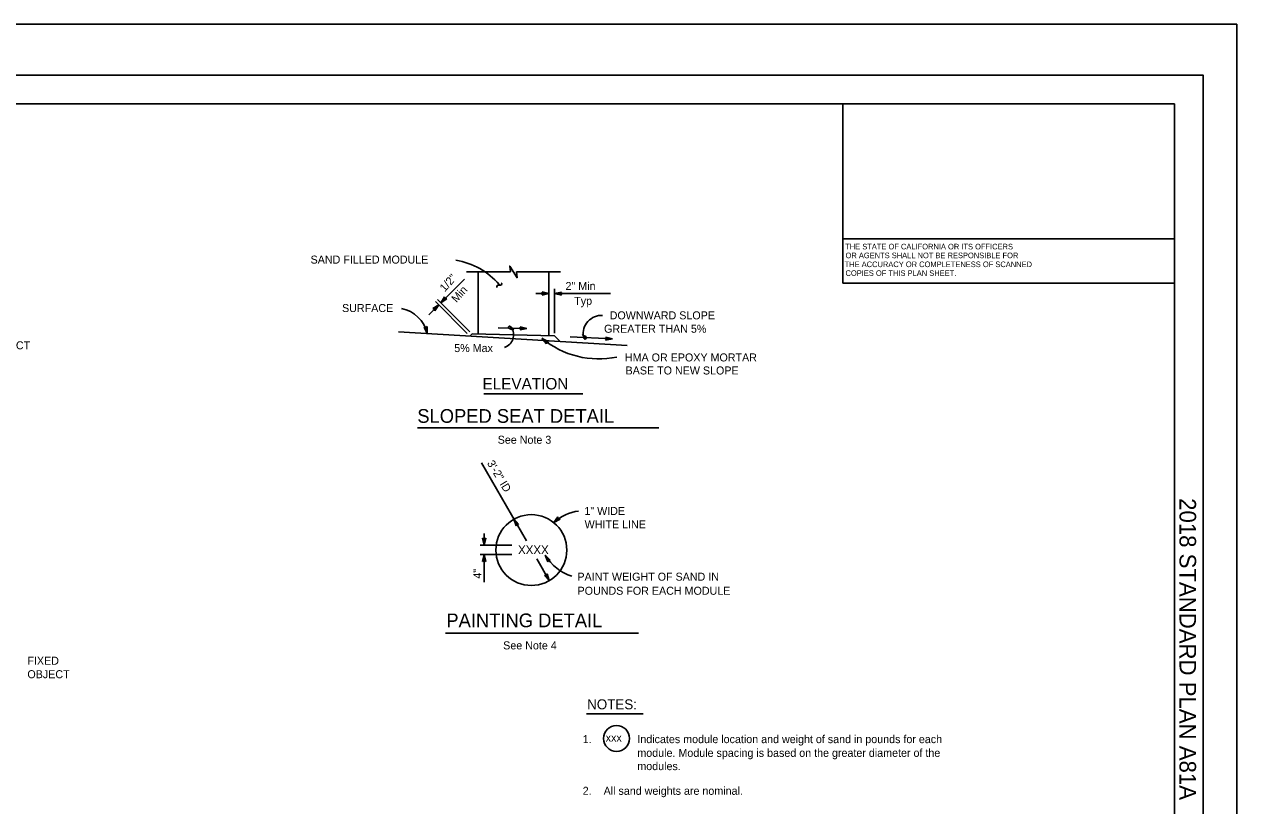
# Model space of a CAD drawing. Extents: x -894 to 866, y -476 to 714.
# Drawn here: x -194 to 866, y 30 to 714 of the extents above; entities that cross this region are included whole.
import ezdxf

# ---------------------------------------------------------------- set-up
doc = ezdxf.new("R2010")
doc.units = 0
for name, color, linetype in [('10 Sheet Format', 7, 'Continuous'), ('56 Stage 3 Anno', 7, 'Continuous'), ('57 Undefined', 7, 'Continuous'), ('60 Nongeo Data', 7, 'Continuous')]:
    doc.layers.add(name, color=color, linetype=linetype)

msp = doc.modelspace()

# ---------------------------------------------------------------- linework, layer by layer
at = {"layer": '10 Sheet Format'}
for p, q in [((836.6, 669), (836.6, 669)), ((-813.5, 644), (811.5, 644)), ((521.5, 487), (521.5, 643.9)), ((811.5, -406), (811.5, 644)), ((811.5, 525.9), (521.5, 525.9)), ((811.5, 487), (521.5, 487))]:
    msp.add_line(p, q, dxfattribs=at)
for points in [[(-894, 713.6), (866, 713.6), (866, -476.4), (-894, -476.4)], [(-863.4, 669), (836.6, 669), (836.6, -431), (-863.4, -431)], [(-863.4, 669), (836.6, 669), (836.6, -431), (-863.4, -431)]]:
    msp.add_lwpolyline(points, close=True, dxfattribs=at)
at = {"layer": '56 Stage 3 Anno'}
for p, q in [((170, 470), (190.7, 490.7)), ((253.1, 478), (264.6, 478)), ((259.4, 478), (258.6, 479.4)), ((258.6, 479.4), (258.6, 479.4)), ((258.6, 479.4), (264.6, 478)), ((264.6, 478), (258.6, 476.7)), ((258.6, 476.7), (259.4, 478)), ((258.8, 479), (263.2, 478)), ((263.2, 478), (258.8, 477)), ((261.8, 478), (259, 477.4)), ((259.1, 478.6), (261.8, 478)), ((259.2, 478.3), (260.5, 478)), ((260.5, 478), (259.3, 477.8)), ((264.6, 478), (264.6, 478)), ((269.6, 443.4), (269.6, 482)), ((269.6, 478), (275.6, 479.3)), ((269.6, 478), (318.3, 478)), ((275.6, 476.7), (269.6, 478)), ((269.6, 478), (269.6, 478)), ((271, 478), (275.4, 479)), ((275.4, 477), (271, 478)), ((272.4, 478), (275.2, 478.6)), ((275.2, 477.4), (272.4, 478)), ((273.7, 478), (275, 478.3)), ((275, 477.7), (273.7, 478)), ((275.6, 479.3), (274.8, 478)), ((274.8, 478), (275.6, 476.7)), ((275.6, 479.3), (275.6, 479.3)), ((159.5, 459.5), (168.2, 468.1)), ((163, 464.8), (168.2, 468.1)), ((163.4, 464.7), (167.2, 467.1)), ((168.2, 468.1), (164.8, 462.9)), ((167.2, 467.1), (164.8, 463.3)), ((193.2, 443.1), (165.3, 471)), ((195.4, 444.6), (167.2, 472.9)), ((168.2, 468.1), (168.2, 468.1)), ((170, 470), (173.3, 475.2)), ((175.2, 473.3), (170, 470)), ((170, 470), (170, 470)), ((171, 471), (173.4, 474.8)), ((174.8, 473.4), (171, 471)), ((172, 472), (173.6, 474.4)), ((174.4, 473.5), (172, 472)), ((173, 472.9), (173.6, 474)), ((174, 473.6), (173, 472.9)), ((173.3, 475.2), (173.3, 475.2)), ((173.3, 475.2), (173.7, 473.7)), ((173.7, 473.7), (175.2, 473.3)), ((175.2, 473.3), (175.2, 473.3)), ((258.6, 476.7), (258.6, 476.7)), ((275.6, 476.7), (275.6, 476.7)), ((164.5, 464.4), (163, 464.8)), ((163, 464.8), (163, 464.8)), ((163.8, 464.6), (166.2, 466.2)), ((164.2, 464.5), (165.2, 465.2)), ((164.8, 462.9), (164.5, 464.4)), ((166.2, 466.2), (164.6, 463.7)), ((165.2, 465.2), (164.6, 464.1)), ((164.8, 462.9), (164.8, 462.9)), ((158, 443.1), (155.4, 448.7)), ((155.4, 448.7), (155.4, 448.7)), ((155.4, 448.7), (156.9, 448.2)), ((157.7, 444.5), (155.8, 448.5)), ((157.4, 445.8), (156.2, 448.4)), ((157.1, 447.2), (156.6, 448.3)), ((156.9, 448.2), (158, 449.3)), ((157.1, 448.4), (157.1, 447.2)), ((157.4, 448.7), (157.4, 445.8)), ((157.7, 449), (157.7, 444.5)), ((158, 449.3), (158, 449.3)), ((158, 449.3), (158, 443.1)), ((220.1, 448), (245.3, 447.4)), ((240.1, 447.5), (239.3, 448.9)), ((239.3, 448.9), (239.3, 448.9)), ((239.3, 448.9), (245.3, 447.4)), ((239.3, 446.2), (240.1, 447.5)), ((245.3, 447.4), (239.3, 446.2)), ((239.3, 446.2), (239.3, 446.2)), ((239.5, 448.5), (243.9, 447.4)), ((243.9, 447.4), (239.5, 446.6)), ((242.5, 447.5), (239.7, 446.9)), ((239.8, 448.2), (242.5, 447.5)), ((239.9, 447.8), (241.2, 447.5)), ((241.2, 447.5), (239.9, 447.3)), ((245.3, 447.4), (245.3, 447.4)), ((158, 443.1), (158, 443.1)), ((262.4, 434), (258.5, 438.8)), ((258.5, 438.8), (258.5, 438.8)), ((258.5, 438.8), (264.1, 436.1)), ((262.5, 434.5), (259.6, 437.9)), ((259.6, 437.9), (263.7, 436)), ((262.5, 434.9), (260.7, 437.1)), ((260.7, 437.1), (263.3, 435.8)), ((262.6, 435.3), (261.8, 436.2)), ((261.8, 436.2), (262.9, 435.7)), ((262.6, 435.6), (262.4, 434)), ((264.1, 436.1), (262.6, 435.6)), ((264.1, 436.1), (264.1, 436.1)), ((283.1, 440.1), (320.2, 438.3)), ((314.1, 437.3), (315, 438.5)), ((320.2, 438.3), (314.1, 437.3)), ((314.1, 437.3), (314.1, 437.3)), ((315, 438.5), (314.3, 439.9)), ((314.3, 439.9), (314.3, 439.9)), ((314.3, 439.9), (320.2, 438.3)), ((318.8, 438.4), (314.4, 437.6)), ((314.5, 439.6), (318.8, 438.4)), ((317.4, 438.4), (314.6, 437.9)), ((314.7, 439.2), (317.4, 438.4)), ((314.8, 438.8), (316.1, 438.5)), ((316.1, 438.5), (314.8, 438.3)), ((320.2, 438.3), (320.2, 438.3)), ((262.4, 434), (262.4, 434)), ((205.5, 329.8), (244.9, 261.6)), ((235.8, 274.7), (233.9, 280.6)), ((233.9, 280.6), (233.9, 280.6)), ((233.9, 280.6), (238.1, 276)), ((236, 275.1), (234.6, 279.4)), ((234.6, 279.4), (237.7, 276.1)), ((236.2, 275.5), (235.3, 278.2)), ((235.3, 278.2), (237.3, 276.1)), ((236.5, 276.1), (235.8, 274.7)), ((236.4, 275.8), (236, 277)), ((236, 277), (236.8, 276.1)), ((238.1, 276), (236.5, 276.1)), ((238.1, 276), (238.1, 276)), ((269, 277.6), (272.4, 282.6)), ((274.3, 280.7), (269, 277.6)), ((269, 277.6), (269, 277.6)), ((270, 278.5), (272.5, 282.2)), ((273.9, 280.8), (270, 278.5)), ((271, 279.4), (272.6, 281.8)), ((273.4, 280.9), (271, 279.4)), ((272, 280.4), (272.7, 281.4)), ((273.1, 281), (272, 280.4)), ((272.4, 282.6), (272.4, 282.6)), ((272.4, 282.6), (272.8, 281.1)), ((272.8, 281.1), (274.3, 280.7)), ((274.3, 280.7), (274.3, 280.7)), ((208, 258), (208, 268)), ((235.8, 274.7), (235.8, 274.7)), ((204.5, 258), (232.2, 258)), ((208, 258), (206.6, 264)), ((206.6, 264), (206.6, 264)), ((206.6, 264), (208, 263.2)), ((208, 259.4), (207, 263.8)), ((208, 260.8), (207.3, 263.6)), ((208, 262.2), (207.7, 263.4)), ((208, 263.2), (209.3, 264)), ((209.3, 264), (208, 258)), ((208.9, 263.8), (208, 259.4)), ((208.6, 263.6), (208, 260.8)), ((208.2, 263.4), (208, 262.2)), ((208, 258), (208, 258)), ((209.3, 264), (209.3, 264)), ((204.5, 249.6), (232.2, 249.6)), ((206.6, 243.6), (208, 249.6)), ((208, 244.4), (206.6, 243.6)), ((207, 243.8), (208, 248.2)), ((207.3, 244), (208, 246.8)), ((207.7, 244.2), (208, 245.4)), ((208, 249.6), (208, 249.6)), ((208, 249.6), (209.3, 243.6)), ((208, 225.6), (208, 249.6)), ((208, 248.2), (208.9, 243.8)), ((208, 246.8), (208.6, 244)), ((208, 245.4), (208.2, 244.2)), ((209.3, 243.6), (208, 244.4)), ((254, 245.9), (264.9, 226.9)), ((263.6, 243.4), (261.4, 249.1)), ((261.4, 249.1), (261.4, 249.1)), ((261.4, 249.1), (265.8, 244.9)), ((263.8, 243.8), (262.2, 248)), ((262.2, 248), (265.4, 244.9)), ((264, 244.2), (262.9, 246.8)), ((262.9, 246.8), (265, 244.8)), ((264.3, 244.8), (263.6, 243.4)), ((264.2, 244.5), (263.7, 245.7)), ((263.7, 245.7), (264.6, 244.8)), ((265.8, 244.9), (264.3, 244.8)), ((265.8, 244.9), (265.8, 244.9)), ((206.6, 243.6), (206.6, 243.6)), ((209.3, 243.6), (209.3, 243.6)), ((263.6, 243.4), (263.6, 243.4)), ((264.9, 226.9), (260.8, 231.4)), ((260.8, 231.4), (260.8, 231.4)), ((260.8, 231.4), (262.3, 231.4)), ((264.2, 228.1), (261.2, 231.4)), ((263.5, 229.3), (261.6, 231.4)), ((262.9, 230.5), (262, 231.4)), ((262.3, 231.4), (263.1, 232.8)), ((262.5, 231.7), (262.9, 230.5)), ((262.7, 232), (263.5, 229.3)), ((262.9, 232.4), (264.2, 228.1)), ((263.1, 232.8), (263.1, 232.8)), ((263.1, 232.8), (264.9, 226.9)), ((264.9, 226.9), (264.9, 226.9))]:
    msp.add_line(p, q, dxfattribs=at)
for centre, radius, start, end in [((172.9, 444.4), 63.6, 40.584, 80.5836), ((130.2, 436.8), 28.6, 12.8177, 79.1925), ((310.7, 442.7), 16.2, 87.3149, 188.2523), ((221.9, 441.9), 11.8, 289.07, 34.2533), ((308.2, 498.2), 77.4, 230.114, 281.8135), ((294.6, 251.2), 36.7, 96.2929, 134.1989), ((297.7, 271), 42.4, 211.1026, 252.1948)]:
    msp.add_arc(centre, radius, start, end, dxfattribs=at)
for points in [[(222.9, 487.3), (223.5, 486.2), (222.9, 485.6), (221.5, 485.4), (220.2, 485.4), (219.1, 484.7), (219.3, 483.3)], [(231.7, 448.5), (231.2, 449), (230.8, 449.2), (230.2, 449.4), (229.6, 449.3), (229.3, 448.6), (229.6, 447.8), (230.7, 447), (232.1, 446.6), (233.8, 446.3)], [(294.7, 440.4), (295.2, 439.3), (295.8, 438.3), (296.9, 438.3), (297.4, 439.7), (296.2, 440.7), (294.9, 441.2), (293.6, 442.1)]]:
    msp.add_spline(points, degree=3, dxfattribs=at)
at = {"layer": '57 Undefined'}
for p, q in [((207.8, 390.4), (294.2, 390.4)), ((149.6, 360.5), (360.7, 360.5)), ((174.2, 181), (342.8, 181)), ((297.3, 110.2), (346.9, 110.2))]:
    msp.add_line(p, q, dxfattribs=at)
msp.add_circle((323.7, 88.8), 11.3, dxfattribs=at)
at = {"layer": '60 Nongeo Data'}
for p, q in [((192.6, 496.9), (224, 496.9)), ((202.6, 496.9), (202.6, 442.6)), ((231, 496.9), (224, 496.9)), ((243.2, 496.9), (236.2, 496.9)), ((243.2, 496.9), (274.6, 496.9)), ((264.6, 496.9), (264.6, 441.1)), ((133, 444.6), (333, 432.6)), ((197.6, 442.7), (195.7, 440.9)), ((197.6, 442.8), (269.6, 440.9)), ((269.6, 440.9), (274.4, 436.1))]:
    msp.add_line(p, q, dxfattribs=at)
msp.add_lwpolyline([(231, 496.9), (230.4, 502), (236.8, 491.8), (236.2, 496.9)], dxfattribs=at)
msp.add_circle((249.2, 253.6), 31, dxfattribs=at)

# ---------------------------------------------------------------- texts
at = {"layer": '10 Sheet Format'}
for s, p in [('THE STATE OF CALIFORNIA OR ITS OFFICERS', (523.6, 516.6)), ('OR AGENTS SHALL NOT BE RESPONSIBLE FOR', (523.9, 508.9)), ('THE ACCURACY OR COMPLETENESS OF SCANNED', (523.1, 501.1)), ('COPIES OF THIS PLAN SHEET.', (523.9, 493.4))]:
    msp.add_text(s, height=4.9, dxfattribs=at).set_placement(p)
msp.add_text('2018 STANDARD PLAN A81A', height=14.5, rotation=270, dxfattribs=at).set_placement((815.9, 299))
at = {"layer": '57 Undefined'}
for s, height, p in [('SAND FILLED MODULE', 7, (56.2, 504.2)), ('2" Min', 7, (279.1, 481.1)), ('SURFACE', 7, (83.7, 461.8)), ('Typ', 7, (286.7, 468.1)), ('DOWNWARD SLOPE ', 7, (317.7, 455.4)), (' GREATER THAN 5% ', 7, (310.2, 443.7)), ('OBJECT', 7, (-225.9, 429.2)), ('5% Max', 7, (181.8, 426.8)), ('HMA OR EPOXY MORTAR  ', 7, (331, 418.6)), ('BASE TO NEW SLOPE', 7, (331.6, 407.2)), ('ELEVATION', 10, (206.5, 394.1)), ('SLOPED SEAT DETAIL', 12, (149.5, 364.9)), ('See Note 3', 7, (219.8, 346.6)), ('1" WIDE', 7, (295.6, 284.3)), ('WHITE LINE', 7, (295.8, 272.6)), ('XXXX', 7.5, (237.6, 250.1)), ('PAINT WEIGHT OF SAND IN', 7, (289.5, 226.8)), ('POUNDS FOR EACH MODULE', 7, (289.6, 214.5)), ('PAINTING DETAIL', 12, (174.9, 186.1)), ('See Note 4', 7, (224.6, 166.7)), ('FIXED', 7, (-191.4, 153.3)), ('OBJECT', 7, (-191.4, 141.5)), ('NOTES:', 8.75, (298, 114.3)), ('1.', 7, (294.1, 84.7)), ('xxx', 7, (314.2, 86)), ('Indicates module location and weight of sand in pounds for each', 7, (341.9, 84.7)), ('module. Module spacing is based on the greater diameter of the', 7, (341.9, 72.7)), ('modules.', 7, (341.9, 61.1)), ('2.', 7, (294.1, 39.5)), ('All sand weights are nominal.', 7, (312.4, 39.5))]:
    msp.add_text(s, height=height, dxfattribs=at).set_placement(p)
for s, rotation, p in [('1/2"', 47.9014, (173.5, 479)), ('Min', 47.9014, (183.8, 469.6)), ('3\'-2" ID', 301.1979, (210.2, 329.6)), ('4"', 90, (205.5, 228.6))]:
    msp.add_text(s, height=7, rotation=rotation, dxfattribs=at).set_placement(p)

doc.saveas('drawing.dxf')
